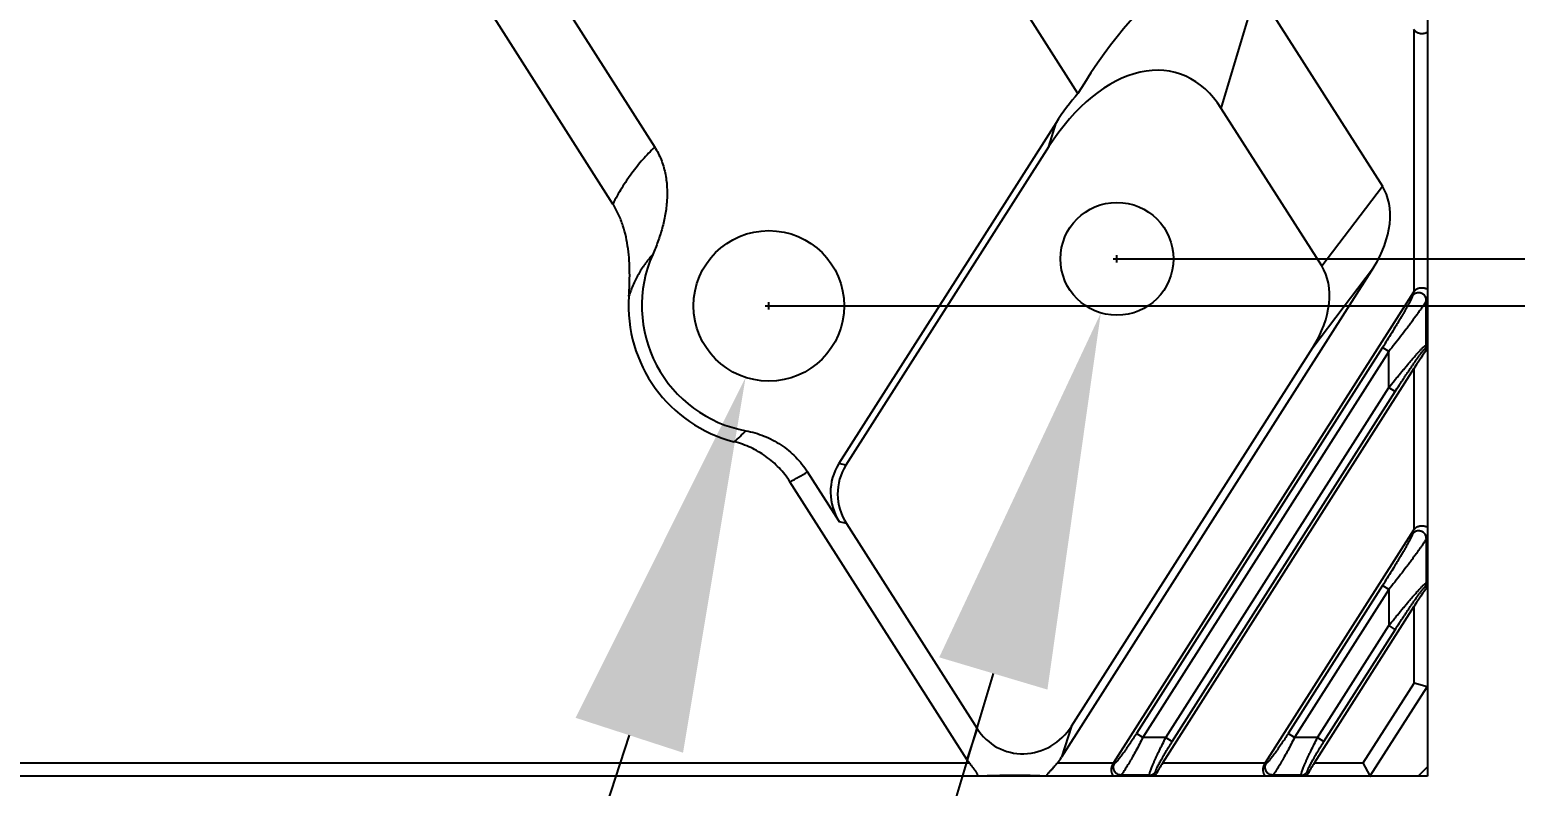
# Model space of a CAD drawing. Header units: millimetres. Extents: x 620 to 19791, y 2539 to 6969.
# Drawn here: x 3050.4 to 3129.4, y 3650.3 to 3690.6 of the extents above; entities that cross this region are included whole.
import ezdxf

# ---------------------------------------------------------------- set-up
doc = ezdxf.new("R2010")
doc.units = ezdxf.units.MM
doc.styles.get("Standard").update_dxf_attribs({"font": 'arial.ttf'})
doc.dimstyles.new('缩小5倍', dxfattribs={"dimtxt": 40, "dimasz": 20, "dimexe": 1, "dimexo": 0.2, "dimgap": 0, "dimtad": 1, "dimtoh": 1, "dimdec": 1, "dimzin": 9, "dimdsep": 46, "dimtxsty": 'Standard', "dimblk": '_FILLED', "dimcen": 0.2, "dimclrd": 256, "dimclre": 256, "dimclrt": 256, "dimadec": 1, "dimazin": 2, "dimtfac": 1, "dimtdec": 1, "dimtofl": 0, "dimtmove": 0, "dimatfit": 3, "dimldrblk": '_FILLED', "dimfxl": 1, "dimtolj": 1, "dimtzin": 0, "dimarcsym": 0})

# ---------------------------------------------------------------- blocks, each defined once
blk = doc.blocks.new('_FILLED')
at = {"color": 0, "linetype": 'ByBlock'}
blk.add_solid([(0, 0), (-1, 0.15), (-1, -0.15)], dxfattribs=at)
blk = doc.blocks.new('*D5')
at = {"lineweight": -2, "transparency": 16777216}
for p, q in [((3108.404, 3960.878), (3211.841, 3960.878)), ((3210.841, 3940.878), (3210.841, 3698.378)), ((3108.404, 3678.378), (3211.841, 3678.378))]:
    blk.add_line(p, q, dxfattribs=at)
at = {"layer": 'Defpoints', "color": 0, "transparency": 16777216}
for p in [(3108.204, 3960.878), (3108.204, 3678.378), (3210.841, 3678.378)]:
    blk.add_point(p, dxfattribs=at)
at = {"lineweight": -2, "transparency": 16777216, "xscale": 20, "yscale": 20, "zscale": 20}
for p, rotation in [((3210.841, 3960.878), 90), ((3210.841, 3678.378), 270)]:
    blk.add_blockref('_FILLED', p, dxfattribs=dict(at, rotation=rotation))
at = {"lineweight": 5, "transparency": 16777216, "insert": (3184.947, 3819.628), "char_height": 40, "attachment_point": 5, "rotation": 90}
blk.add_mtext('\\A1;282.5mm [11 1/8"]', dxfattribs=at)
blk = doc.blocks.new('*D13')
at = {"lineweight": -2, "transparency": 16777216}
for p, q in [((3089.904, 3963.378), (3291.871, 3963.378)), ((3290.871, 3695.878), (3290.871, 3943.378)), ((3089.904, 3675.878), (3291.871, 3675.878))]:
    blk.add_line(p, q, dxfattribs=at)
at = {"layer": 'Defpoints', "color": 0, "transparency": 16777216}
for p in [(3089.704, 3963.378), (3290.871, 3963.378), (3089.704, 3675.878)]:
    blk.add_point(p, dxfattribs=at)
at = {"lineweight": -2, "transparency": 16777216, "xscale": 20, "yscale": 20, "zscale": 20}
for p, rotation in [((3290.871, 3963.378), 90), ((3290.871, 3675.878), 270)]:
    blk.add_blockref('_FILLED', p, dxfattribs=dict(at, rotation=rotation))
at = {"lineweight": 5, "transparency": 16777216, "insert": (3264.978, 3819.628), "char_height": 40, "attachment_point": 5, "rotation": 90}
blk.add_mtext('\\A1;287.5mm [11 3/8"]', dxfattribs=at)
blk = doc.blocks.new('*D14')
at = {"lineweight": -2, "transparency": 16777216}
for p, q in [((3089.504, 3675.878), (3089.904, 3675.878)), ((3089.704, 3675.678), (3089.704, 3676.078)), ((3054.511, 3567.513), (3082.291, 3653.052)), ((2653.965, 3567.513), (3054.511, 3567.513))]:
    blk.add_line(p, q, dxfattribs=at)
at = {"layer": 'Defpoints', "color": 0, "transparency": 16777216}
for p in [(3090.939, 3679.683), (3088.468, 3672.074)]:
    blk.add_point(p, dxfattribs=at)
at = {"lineweight": -2, "transparency": 16777216, "xscale": 20, "yscale": 20, "zscale": 20, "rotation": 72.00816518130267}
blk.add_blockref('_FILLED', (3088.468, 3672.074), dxfattribs=at)
at = {"lineweight": 5, "transparency": 16777216, "insert": (2854.238, 3593.802), "char_height": 40, "attachment_point": 5}
blk.add_mtext('\\A1;4-∅8mm [∅3/8"]', dxfattribs=at)
blk = doc.blocks.new('*D15')
at = {"lineweight": -2, "transparency": 16777216}
for p, q in [((3108.004, 3678.378), (3108.404, 3678.378)), ((3108.204, 3678.178), (3108.204, 3678.578)), ((3050.596, 3485.082), (3101.635, 3656.336)), ((2926.558, 3485.082), (3050.596, 3485.082))]:
    blk.add_line(p, q, dxfattribs=at)
at = {"layer": 'Defpoints', "color": 0, "transparency": 16777216}
for p in [(3109.061, 3681.253), (3107.347, 3675.503)]:
    blk.add_point(p, dxfattribs=at)
at = {"lineweight": -2, "transparency": 16777216, "xscale": 20, "yscale": 20, "zscale": 20, "rotation": 73.4043921111086}
blk.add_blockref('_FILLED', (3107.347, 3675.503), dxfattribs=at)
at = {"lineweight": 5, "transparency": 16777216, "insert": (2988.577, 3505.505), "char_height": 40, "attachment_point": 5}
blk.add_mtext('\\A1;4-M6', dxfattribs=at)

msp = doc.modelspace()

# ---------------------------------------------------------------- linework, layer by layer
at = {"color": 7, "linetype": 'Continuous'}
for p, q in [((3124.70388, 3988.37829), (3124.70388, 3650.87829)), ((2930.36031, 3983.54408), (3122.30963, 3682.244)), ((3106.13227, 3687.16463), (2917.9918, 3982.486)), ((2957.93651, 3881.63161), (3083.64045, 3684.31594)), ((3081.417, 3681.29201), (3003.06778, 3804.27564)), ((3113.75088, 3686.37275), (3115.63621, 3692.71916)), ((3124.00388, 3676.65239), (3124.00388, 3690.53548)), ((3119.08607, 3677.99818), (3113.75088, 3686.37275)), ((3104.9686, 3685.61145), (3093.42428, 3667.49051)), ((3104.59153, 3684.34217), (3104.9686, 3685.61145)), ((3104.59153, 3684.34217), (3093.79891, 3667.40115)), ((3119.08607, 3677.99818), (3122.30963, 3682.244)), ((3121.842, 3677.91913), (3105.2524, 3651.87867)), ((3118.61845, 3673.67331), (3121.842, 3677.91913)), ((3123.96933, 3676.60546), (3108.02526, 3651.57829)), ((3123.96933, 3676.60546), (3123.91034, 3676.40306)), ((3124.70388, 3676.39136), (3124.64489, 3676.18896)), ((3124.64489, 3673.79727), (3124.64489, 3676.18896)), ((3105.78733, 3653.53248), (3118.61845, 3673.67331)), ((3122.31642, 3673.6633), (3109.24405, 3653.14378)), ((3122.6525, 3673.4492), (3122.31642, 3673.6633)), ((3124.69104, 3673.55153), (3124.58248, 3673.58317)), ((3124.64489, 3673.79727), (3124.70388, 3673.78007)), ((3122.6525, 3673.4492), (3109.58012, 3652.92968)), ((3122.6525, 3671.53315), (3122.6525, 3673.4492)), ((3110.63378, 3651.57829), (3124.00388, 3672.56515)), ((3124.00388, 3663.99651), (3124.00388, 3672.56515)), ((3110.80078, 3652.92968), (3122.6525, 3671.53315)), ((3111.13685, 3652.71558), (3122.98857, 3671.31905)), ((3122.6525, 3671.53315), (3122.98857, 3671.31905)), ((3093.79891, 3667.40115), (3093.42428, 3667.49051)), ((3100.2328, 3651.75712), (3090.82198, 3666.52914)), ((3093.45142, 3664.39654), (3091.76035, 3667.05099)), ((3093.82605, 3664.30718), (3093.45142, 3664.39654)), ((3093.82605, 3664.30718), (3100.76772, 3653.41093)), ((3123.96933, 3663.94958), (3116.08795, 3651.57829)), ((3123.96933, 3663.94958), (3123.91034, 3663.74718)), ((3124.70388, 3663.73548), (3124.64489, 3663.53308)), ((3124.64489, 3663.53308), (3124.64489, 3661.14139)), ((3122.31642, 3661.00742), (3117.30673, 3653.14378)), ((3122.6525, 3660.79332), (3122.31642, 3661.00742)), ((3124.69104, 3660.89564), (3124.58248, 3660.92729)), ((3124.64489, 3661.14139), (3124.70388, 3661.12419)), ((3122.6525, 3660.79332), (3117.64281, 3652.92968)), ((3122.6525, 3660.79332), (3122.6525, 3658.87727)), ((3118.69647, 3651.57829), (3124.00388, 3659.90927)), ((3124.00388, 3655.8238), (3124.00388, 3659.90927)), ((3118.86346, 3652.92968), (3122.6525, 3658.87727)), ((3119.19954, 3652.71558), (3122.98857, 3658.66317)), ((3122.6525, 3658.87727), (3122.98857, 3658.66317)), ((3121.28676, 3651.57829), (3124.00388, 3655.8238)), ((3121.66053, 3650.89531), (3124.68687, 3655.62396)), ((3124.68687, 3655.62396), (3124.00388, 3655.8238)), ((3100.76772, 3653.41093), (3100.2328, 3651.75712)), ((3105.78733, 3653.53248), (3105.2524, 3651.87867)), ((3109.58012, 3652.92968), (3109.24405, 3653.14378)), ((3117.64281, 3652.92968), (3117.30673, 3653.14378)), ((3110.80078, 3652.92968), (3109.58012, 3652.92968)), ((3110.80078, 3652.92968), (3111.13685, 3652.71558)), ((3118.86346, 3652.92968), (3117.64281, 3652.92968)), ((3118.86346, 3652.92968), (3119.19954, 3652.71558)), ((3046.17836, 3651.57829), (3100.35598, 3651.57829)), ((3105.03656, 3651.57829), (3108.02526, 3651.57829)), ((3108.0771, 3651.54987), (3107.96869, 3651.49039)), ((3110.63378, 3651.57829), (3116.08795, 3651.57829)), ((3116.13979, 3651.54987), (3116.03137, 3651.49039)), ((3118.69647, 3651.57829), (3121.28676, 3651.57829)), ((3121.66053, 3650.89531), (3121.28676, 3651.57829)), ((3124.20388, 3650.87829), (3124.70388, 3651.37829)), ((3124.70388, 3650.87829), (2525.20388, 3650.87829)), ((3108.41318, 3650.93729), (3108.30564, 3650.87829)), ((3109.93685, 3650.93729), (3108.41318, 3650.93729)), ((3109.96922, 3650.87829), (3109.93685, 3650.93729)), ((3110.31737, 3651.04064), (3110.27293, 3651.12166)), ((3116.47586, 3650.93729), (3116.36833, 3650.87829)), ((3117.99954, 3650.93729), (3116.47586, 3650.93729)), ((3118.0319, 3650.87829), (3117.99954, 3650.93729)), ((3118.33561, 3651.12166), (3118.38006, 3651.04064))]:
    msp.add_line(p, q, dxfattribs=at)
for centre, radius in [((3108.20388, 3678.37829), 3), ((3089.70388, 3675.87829), 4)]:
    msp.add_circle(centre, radius, dxfattribs=at)
for centre, radius, start, end in [((3089.70388, 3675.87829), 6.75, 156.1242761, 259.5632864), ((3089.70388, 3675.87829), 7.45531, 176.102959, 255.7007724), ((3124.24333, 3673.79817), 0.40156, 327.6281994, 359.8718006), ((3081.70169, 3675.77685), 9.41762, 310.8576771, 316.0435077), ((3083.98896, 3679.92071), 15.0341, 297.0328387, 301.1256747), ((3124.24333, 3661.14229), 0.40156, 327.6281994, 359.8718006), ((3109.93505, 3651.33905), 0.40177, 270.2567615, 327.2432385), ((3117.99774, 3651.33905), 0.40177, 270.2567615, 327.2432385)]:
    msp.add_arc(centre, radius, start, end, dxfattribs=at)
for centre, major_axis, ratio, start_param, end_param in [((3108.62995, 3678.90007), (5.77661, 14.88958), 0.36801317, -0.2639809, 1.13086691), ((3124.30235, 3690.80697), (-0.11727, 0.40235), 0.95443909, -4.41599722, -4.27603527), ((3108.57292, 3678.70807), (2.83511, 9.54355), 0.6026658, -0.48192205, 1.1278536), ((3108.94998, 3679.97735), (2.83511, 9.54355), 0.6026658, 0.91292576, 1.1278536), ((3119.15289, 3679.30286), (2.65175, 3.49268), 0.68410828, -1.45101728, -0.24776811), ((3115.92933, 3675.05704), (2.65175, 3.49268), 0.68410828, -1.45101728, -0.24776811), ((3124.30235, 3676.3809), (0.11727, 0.40235), 0.95443909, 1.13444261, 1.27440456), ((3124.00388, 3672.45117), (0.69809, 1.10419), 0.04675252, 0.11800116, 1.49698097), ((3096.18626, 3665.88413), (3.12709, -0.74586), 0.93318183, 2.82929388, 3.90839532), ((3096.56089, 3665.79478), (-3.12709, 0.74586), 0.93318183, -0.31229877, 0.76680266), ((3124.30235, 3663.72502), (0.11727, 0.40235), 0.95443909, 1.13444261, 1.27440456), ((3124.00388, 3659.79529), (0.69809, 1.10419), 0.04675252, 0.11800116, 1.49698097), ((3124.00388, 3654.49288), (0.68746, 1.12912), 0.11683323, -0.18958874, 0.03135038), ((3103.29475, 3655.22473), (-0.97745, -3.02196), 0.94455279, -0.66288791, 1.30214878), ((3102.75983, 3653.57092), (0.97745, 3.02196), 0.94455279, -3.80448056, -3.73354519), ((3102.75983, 3653.57092), (0.97745, 3.02196), 0.94455279, -1.95662323, -1.83944387), ((3107.95265, 3651.57829), (0.44888, 0.69922), 0.07362361, -1.64947797, -1.52356709), ((3110.70639, 3651.57829), (0.44888, 0.69922), 0.07362361, -4.66515974, -3.7893383), ((3116.01534, 3651.57829), (0.44888, 0.69922), 0.07362361, -1.64947797, -1.52356709), ((3118.76908, 3651.57829), (0.44888, 0.69922), 0.07362361, -4.66515974, -3.7893383), ((3101.81402, 3650.6468), (3.1798, 0.08678), 0.08095857, 0.69490609, 1.79638852), ((3122.13855, 3651.57829), (0.46776, 0.69455), 0.18634747, -3.23768573, -3.01674662)]:
    msp.add_ellipse(centre, major_axis=major_axis, ratio=ratio, start_param=start_param, end_param=end_param, dxfattribs=at)
for points, knots in [([(3124.00388, 3690.53548), (3124.01945, 3690.51708), (3124.05359, 3690.48286), (3124.11178, 3690.44033), (3124.17468, 3690.4071), (3124.23982, 3690.38314), (3124.30493, 3690.36791), (3124.36805, 3690.36045), (3124.42763, 3690.35957), (3124.4826, 3690.36391), (3124.52501, 3690.37088), (3124.55611, 3690.37775), (3124.58344, 3690.38468), (3124.60861, 3690.39208), (3124.63169, 3690.39911), (3124.64662, 3690.40345), (3124.65992, 3690.40672), (3124.67157, 3690.40854), (3124.6817, 3690.40847), (3124.69036, 3690.40565), (3124.69699, 3690.39955), (3124.70121, 3690.3906), (3124.70348, 3690.37927), (3124.70388, 3690.3709), (3124.70388, 3690.36637)], [0, 0, 0, 0, 0.09209159, 0.18383009, 0.27448209, 0.36304121, 0.44837608, 0.52945744, 0.60545923, 0.67576557, 0.73991334, 0.76953889, 0.79743925, 0.84767631, 0.86977352, 0.88964078, 0.90710685, 0.92207428, 0.93464736, 0.94548864, 0.95605653, 0.9680868, 0.98267514, 1, 1, 1, 1]), ([(3083.64046, 3684.31593), (3083.41921, 3684.10361), (3082.9914, 3683.65728), (3082.40376, 3682.93036), (3081.87129, 3682.14185), (3081.56088, 3681.58153), (3081.417, 3681.29201)], [0, 0, 0, 0, 0.24395929, 0.49118535, 0.74278875, 1, 1, 1, 1]), ([(3083.64045, 3684.31594), (3083.70694, 3684.21157), (3083.82987, 3683.99623), (3083.98304, 3683.65749), (3084.10518, 3683.30637), (3084.19706, 3682.94621), (3084.25994, 3682.5799), (3084.30727, 3682.08687), (3084.30259, 3681.4664), (3084.20993, 3680.72851), (3084.04426, 3680.00374), (3083.81739, 3679.29602), (3083.63168, 3678.8367), (3083.53151, 3678.61038)], [0, 0, 0, 0, 0.06250407, 0.12501372, 0.18752107, 0.25003192, 0.31254306, 0.37505385, 0.50001564, 0.62499636, 0.749989, 0.87499402, 1, 1, 1, 1]), ([(3082.26581, 3676.38498), (3082.29449, 3676.80587), (3082.31994, 3677.43907), (3082.29112, 3678.28277), (3082.23059, 3678.91326), (3082.12297, 3679.53761), (3081.95946, 3680.15001), (3081.73123, 3680.74155), (3081.53029, 3681.11418), (3081.41699, 3681.29203)], [0, 0, 0, 0, 0.2499972, 0.37501762, 0.50003637, 0.62504882, 0.75005111, 0.87503496, 1, 1, 1, 1]), ([(3083.53151, 3678.61039), (3083.39804, 3678.46198), (3083.1403, 3678.14496), (3082.79585, 3677.61998), (3082.49425, 3677.03147), (3082.33478, 3676.60738), (3082.26581, 3676.38499)], [0, 0, 0, 0, 0.2321963, 0.47437242, 0.7291461, 1, 1, 1, 1]), ([(3124.70388, 3676.8215), (3124.70388, 3676.81697), (3124.70348, 3676.8086), (3124.70121, 3676.79727), (3124.69699, 3676.78832), (3124.69036, 3676.78222), (3124.6817, 3676.7794), (3124.67157, 3676.77933), (3124.65992, 3676.78115), (3124.64662, 3676.78442), (3124.63169, 3676.78876), (3124.60861, 3676.79579), (3124.58344, 3676.80319), (3124.55611, 3676.81012), (3124.52501, 3676.81699), (3124.4826, 3676.82396), (3124.42763, 3676.8283), (3124.36805, 3676.82742), (3124.30493, 3676.81996), (3124.23982, 3676.80473), (3124.17468, 3676.78077), (3124.11178, 3676.74754), (3124.05359, 3676.70501), (3124.01945, 3676.67078), (3124.00388, 3676.65239)], [0, 0, 0, 0, 0.01732486, 0.0319132, 0.04394347, 0.05451136, 0.06535264, 0.07792572, 0.09289314, 0.1103592, 0.13022646, 0.15232366, 0.20256074, 0.23046112, 0.26008669, 0.32423448, 0.39454086, 0.47054267, 0.55162402, 0.63695886, 0.72551797, 0.81616994, 0.90790842, 1, 1, 1, 1]), ([(3123.91034, 3676.40306), (3123.90859, 3676.39707), (3123.90443, 3676.38426), (3123.89385, 3676.35552), (3123.87659, 3676.31428), (3123.85146, 3676.25929), (3123.82157, 3676.19762), (3123.78762, 3676.13037), (3123.73634, 3676.03185), (3123.66553, 3675.90062), (3123.57381, 3675.73577), (3123.4753, 3675.56274), (3123.37154, 3675.38372), (3123.2636, 3675.20023), (3123.15229, 3675.01337), (3122.99928, 3674.75935), (3122.803, 3674.4383), (3122.56221, 3674.05116), (3122.39885, 3673.79268), (3122.31642, 3673.6633)], [0, 0, 0, 0, 0.00590092, 0.01273471, 0.02895203, 0.04816201, 0.06990089, 0.09375996, 0.1193984, 0.17492161, 0.23476642, 0.29778726, 0.36319749, 0.43043518, 0.49909633, 0.56887361, 0.71085678, 0.85493211, 1, 1, 1, 1]), ([(3124.64489, 3676.18896), (3124.64292, 3676.18356), (3124.63828, 3676.17203), (3124.62659, 3676.14621), (3124.60752, 3676.1091), (3124.57957, 3676.0594), (3124.54592, 3676.00306), (3124.50717, 3675.94088), (3124.44737, 3675.84799), (3124.3633, 3675.72227), (3124.25274, 3675.56228), (3124.13198, 3675.39173), (3124.00308, 3675.2131), (3123.8676, 3675.02824), (3123.72674, 3674.83858), (3123.53142, 3674.57861), (3123.27945, 3674.24845), (3122.96945, 3673.8494), (3122.75885, 3673.58276), (3122.6525, 3673.4492)], [0, 0, 0, 0, 0.00509038, 0.01098622, 0.02506899, 0.04197763, 0.06142174, 0.08311559, 0.10678999, 0.15914802, 0.2168963, 0.27882114, 0.34400906, 0.41176655, 0.48156742, 0.55299076, 0.69942257, 0.84896827, 1, 1, 1, 1]), ([(3124.64489, 3676.18896), (3124.64436, 3676.20934), (3124.63988, 3676.2502), (3124.62322, 3676.30972), (3124.59701, 3676.36617), (3124.56194, 3676.41811), (3124.5189, 3676.46423), (3124.46898, 3676.50338), (3124.41344, 3676.53458), (3124.35369, 3676.55704), (3124.29123, 3676.5702), (3124.22763, 3676.57373), (3124.16449, 3676.56753), (3124.10341, 3676.55176), (3124.04593, 3676.52679), (3123.99349, 3676.49327), (3123.94746, 3676.45202), (3123.92173, 3676.41996), (3123.91034, 3676.40306)], [0, 0, 0, 0, 0.06111361, 0.12261399, 0.18453458, 0.24692153, 0.30974357, 0.37293656, 0.43639794, 0.5, 0.56360207, 0.62706344, 0.69025644, 0.75307847, 0.81546542, 0.87738602, 0.93888639, 1, 1, 1, 1]), ([(3122.6525, 3671.53315), (3122.75243, 3671.65865), (3122.90275, 3671.84595), (3123.10409, 3672.09378), (3123.25443, 3672.27723), (3123.40392, 3672.45796), (3123.55202, 3672.63521), (3123.69803, 3672.808), (3123.84107, 3672.97511), (3123.97998, 3673.13496), (3124.11324, 3673.28548), (3124.22029, 3673.40358), (3124.30165, 3673.49114), (3124.35825, 3673.55087), (3124.41141, 3673.60565), (3124.46063, 3673.65484), (3124.50533, 3673.69777), (3124.54491, 3673.73374), (3124.5747, 3673.75875), (3124.59567, 3673.77458), (3124.60877, 3673.78357), (3124.6202, 3673.79041), (3124.62993, 3673.79505), (3124.63795, 3673.79754), (3124.64289, 3673.79774), (3124.64489, 3673.79727)], [0, 0, 0, 0, 0.15912463, 0.23822237, 0.3167257, 0.39437969, 0.470877, 0.54583333, 0.61876962, 0.68906417, 0.75589512, 0.81817253, 0.84716844, 0.87445532, 0.8997848, 0.92288793, 0.94347435, 0.96124926, 0.9759329, 0.98204066, 0.98729678, 0.99169274, 0.99523423, 0.9979642, 1, 1, 1, 1]), ([(3122.98857, 3671.31905), (3123.0647, 3671.43854), (3123.17933, 3671.61717), (3123.33315, 3671.85406), (3123.44842, 3672.03013), (3123.56351, 3672.2044), (3123.67815, 3672.37634), (3123.79197, 3672.54525), (3123.9045, 3672.71024), (3124.01507, 3672.87009), (3124.12274, 3673.02311), (3124.21045, 3673.1451), (3124.27822, 3673.23727), (3124.32628, 3673.30147), (3124.3721, 3673.36135), (3124.41518, 3673.41612), (3124.45492, 3673.46484), (3124.4859, 3673.50099), (3124.5086, 3673.52597), (3124.52358, 3673.54166), (3124.53717, 3673.55502), (3124.54928, 3673.56593), (3124.55983, 3673.5743), (3124.56775, 3673.57944), (3124.57332, 3673.58205), (3124.57752, 3673.58343), (3124.58072, 3673.58368), (3124.58248, 3673.58317)], [0, 0, 0, 0, 0.15307934, 0.22931705, 0.30516353, 0.38044988, 0.45496399, 0.52843507, 0.60051776, 0.67073706, 0.73843311, 0.80266221, 0.83306683, 0.8620412, 0.88930571, 0.91453067, 0.93732009, 0.95723158, 0.96595941, 0.97379041, 0.98066888, 0.98654667, 0.99139352, 0.99519859, 0.99672268, 0.99801205, 1, 1, 1, 1]), ([(3124.69104, 3673.55153), (3124.69202, 3673.55224), (3124.69382, 3673.55348), (3124.69643, 3673.55496), (3124.69865, 3673.55582), (3124.70057, 3673.55608), (3124.70218, 3673.55552), (3124.70324, 3673.55415), (3124.70379, 3673.55223), (3124.70388, 3673.55077), (3124.70388, 3673.54996)], [0, 0, 0, 0, 0.19873036, 0.36220567, 0.49174959, 0.59191244, 0.67466402, 0.76016176, 0.86570396, 1, 1, 1, 1]), ([(3088.48112, 3669.23997), (3088.64726, 3669.20937), (3088.97675, 3669.13165), (3089.45669, 3668.96634), (3089.91755, 3668.75342), (3090.35431, 3668.49461), (3090.76214, 3668.19224), (3091.13644, 3667.84922), (3091.47293, 3667.46909), (3091.66958, 3667.19346), (3091.76035, 3667.05099)], [0, 0, 0, 0, 0.12500339, 0.25000402, 0.37500532, 0.50000539, 0.62500473, 0.75000398, 0.87500089, 1, 1, 1, 1]), ([(3090.82198, 3666.52914), (3090.73848, 3666.66021), (3090.5587, 3666.91446), (3090.25373, 3667.268), (3089.91632, 3667.59078), (3089.54975, 3667.88), (3089.15754, 3668.13333), (3088.74334, 3668.34885), (3088.311, 3668.52504), (3088.01312, 3668.61557), (3087.86253, 3668.65396)], [0, 0, 0, 0, 0.12499854, 0.24999684, 0.37499604, 0.49999577, 0.624996, 0.74999651, 0.87499837, 1, 1, 1, 1]), ([(3124.70388, 3664.16562), (3124.70388, 3664.16109), (3124.70348, 3664.15272), (3124.70121, 3664.14139), (3124.69699, 3664.13244), (3124.69036, 3664.12634), (3124.6817, 3664.12352), (3124.67157, 3664.12344), (3124.65992, 3664.12527), (3124.64662, 3664.12853), (3124.63169, 3664.13288), (3124.60861, 3664.13991), (3124.58344, 3664.1473), (3124.55611, 3664.15424), (3124.52501, 3664.16111), (3124.4826, 3664.16808), (3124.42763, 3664.17242), (3124.36805, 3664.17154), (3124.30493, 3664.16408), (3124.23982, 3664.14885), (3124.17468, 3664.12489), (3124.11178, 3664.09166), (3124.05359, 3664.04913), (3124.01945, 3664.0149), (3124.00388, 3663.99651)], [0, 0, 0, 0, 0.01732486, 0.0319132, 0.04394347, 0.05451136, 0.06535264, 0.07792572, 0.09289314, 0.1103592, 0.13022646, 0.15232366, 0.20256074, 0.23046112, 0.26008669, 0.32423448, 0.39454086, 0.47054267, 0.55162402, 0.63695886, 0.72551797, 0.81616994, 0.90790842, 1, 1, 1, 1]), ([(3123.91034, 3663.74718), (3123.90859, 3663.74119), (3123.90443, 3663.72838), (3123.89385, 3663.69964), (3123.87659, 3663.6584), (3123.85146, 3663.60341), (3123.82157, 3663.54174), (3123.78762, 3663.47449), (3123.73634, 3663.37597), (3123.66553, 3663.24474), (3123.57381, 3663.07989), (3123.4753, 3662.90686), (3123.37154, 3662.72784), (3123.2636, 3662.54435), (3123.15229, 3662.35749), (3122.99928, 3662.10347), (3122.803, 3661.78242), (3122.56221, 3661.39528), (3122.39885, 3661.1368), (3122.31642, 3661.00742)], [0, 0, 0, 0, 0.00590093, 0.01273472, 0.02895204, 0.04816201, 0.0699009, 0.09375997, 0.11939841, 0.17492163, 0.23476644, 0.29778729, 0.36319752, 0.43043521, 0.49909637, 0.56887366, 0.71085683, 0.85493214, 1, 1, 1, 1]), ([(3124.64489, 3663.53308), (3124.64292, 3663.52767), (3124.63828, 3663.51615), (3124.62659, 3663.49033), (3124.60752, 3663.45322), (3124.57957, 3663.40352), (3124.54592, 3663.34718), (3124.50717, 3663.285), (3124.44737, 3663.19211), (3124.3633, 3663.06639), (3124.25274, 3662.9064), (3124.13198, 3662.73585), (3124.00308, 3662.55721), (3123.8676, 3662.37236), (3123.72674, 3662.1827), (3123.53142, 3661.92273), (3123.27945, 3661.59257), (3122.96945, 3661.19352), (3122.75885, 3660.92688), (3122.6525, 3660.79332)], [0, 0, 0, 0, 0.00509038, 0.01098622, 0.02506899, 0.04197764, 0.06142175, 0.0831156, 0.10679001, 0.15914805, 0.21689633, 0.27882118, 0.3440091, 0.41176659, 0.48156747, 0.55299081, 0.69942264, 0.84896831, 1, 1, 1, 1]), ([(3124.64489, 3663.53308), (3124.64436, 3663.55346), (3124.63988, 3663.59432), (3124.62322, 3663.65384), (3124.59701, 3663.71029), (3124.56194, 3663.76222), (3124.5189, 3663.80835), (3124.46898, 3663.8475), (3124.41344, 3663.87869), (3124.35369, 3663.90115), (3124.29123, 3663.91432), (3124.22763, 3663.91785), (3124.16449, 3663.91165), (3124.10341, 3663.89587), (3124.04593, 3663.87091), (3123.99349, 3663.83739), (3123.94746, 3663.79614), (3123.92173, 3663.76408), (3123.91034, 3663.74718)], [0, 0, 0, 0, 0.06111361, 0.12261399, 0.18453458, 0.24692153, 0.30974357, 0.37293657, 0.43639794, 0.50000001, 0.56360207, 0.62706344, 0.69025644, 0.75307847, 0.81546542, 0.87738602, 0.93888639, 1, 1, 1, 1]), ([(3122.6525, 3658.87727), (3122.75243, 3659.00276), (3122.90275, 3659.19007), (3123.10409, 3659.4379), (3123.25442, 3659.62134), (3123.40392, 3659.80208), (3123.55201, 3659.97933), (3123.69802, 3660.15212), (3123.84106, 3660.31923), (3123.97998, 3660.47908), (3124.11324, 3660.6296), (3124.22029, 3660.7477), (3124.30165, 3660.83526), (3124.35825, 3660.89499), (3124.41141, 3660.94977), (3124.46063, 3660.99896), (3124.50533, 3661.04189), (3124.54491, 3661.07786), (3124.5747, 3661.10287), (3124.59567, 3661.1187), (3124.60877, 3661.12769), (3124.6202, 3661.13453), (3124.62993, 3661.13917), (3124.63795, 3661.14166), (3124.64289, 3661.14185), (3124.64489, 3661.14139)], [0, 0, 0, 0, 0.15912414, 0.23822151, 0.3167248, 0.39437871, 0.47087608, 0.54583259, 0.61876897, 0.68906366, 0.75589476, 0.8181723, 0.84716828, 0.87445521, 0.89978476, 0.92288793, 0.94347441, 0.96124935, 0.97593297, 0.98204072, 0.98729681, 0.99169276, 0.99523424, 0.99796421, 1, 1, 1, 1]), ([(3122.98857, 3658.66317), (3123.0647, 3658.78266), (3123.17933, 3658.96129), (3123.33315, 3659.19818), (3123.44842, 3659.37424), (3123.56351, 3659.54852), (3123.67815, 3659.72045), (3123.79197, 3659.88937), (3123.9045, 3660.05436), (3124.01507, 3660.21421), (3124.12274, 3660.36723), (3124.21045, 3660.48922), (3124.27822, 3660.58139), (3124.32628, 3660.64559), (3124.3721, 3660.70547), (3124.41518, 3660.76024), (3124.45492, 3660.80896), (3124.4859, 3660.84511), (3124.50861, 3660.87009), (3124.52358, 3660.88578), (3124.53717, 3660.89914), (3124.54928, 3660.91005), (3124.55983, 3660.91841), (3124.56775, 3660.92356), (3124.57332, 3660.92616), (3124.57752, 3660.92754), (3124.58072, 3660.9278), (3124.58248, 3660.92729)], [0, 0, 0, 0, 0.15307899, 0.2293164, 0.30516284, 0.38044908, 0.45496327, 0.52843441, 0.60051715, 0.67073661, 0.7384328, 0.80266201, 0.83306664, 0.8620411, 0.88930564, 0.91453067, 0.93732015, 0.9572317, 0.96595953, 0.97379051, 0.98066896, 0.98654672, 0.99139355, 0.99519861, 0.9967227, 0.99801205, 1, 1, 1, 1]), ([(3124.69104, 3660.89564), (3124.69202, 3660.89635), (3124.69382, 3660.8976), (3124.69643, 3660.89908), (3124.69865, 3660.89994), (3124.70057, 3660.9002), (3124.70218, 3660.89964), (3124.70324, 3660.89827), (3124.70379, 3660.89635), (3124.70388, 3660.89489), (3124.70388, 3660.89408)], [0, 0, 0, 0, 0.19873036, 0.36220567, 0.49174959, 0.59191244, 0.67466402, 0.76016176, 0.86570396, 1, 1, 1, 1]), ([(3109.24405, 3653.14378), (3109.1846, 3653.05047), (3109.06582, 3652.86662), (3108.8874, 3652.59817), (3108.74002, 3652.38299), (3108.62526, 3652.21987), (3108.54348, 3652.10589), (3108.46516, 3651.99915), (3108.39103, 3651.90071), (3108.32188, 3651.81176), (3108.25858, 3651.73354), (3108.20948, 3651.67598), (3108.17366, 3651.63644), (3108.15008, 3651.61167), (3108.12867, 3651.59054), (3108.10955, 3651.5732), (3108.09281, 3651.55975), (3108.08209, 3651.5526), (3108.0771, 3651.54987)], [0, 0, 0, 0, 0.16759972, 0.33158332, 0.48829467, 0.56269192, 0.63372621, 0.70079779, 0.7632565, 0.8203986, 0.87147119, 0.91569183, 0.93498901, 0.95228416, 0.96749329, 0.98054414, 0.99138424, 1, 1, 1, 1]), ([(3117.30673, 3653.14378), (3117.24729, 3653.05047), (3117.1285, 3652.86662), (3116.95009, 3652.59817), (3116.8027, 3652.38299), (3116.68794, 3652.21987), (3116.60617, 3652.10589), (3116.52785, 3651.99915), (3116.45372, 3651.90071), (3116.38457, 3651.81176), (3116.32127, 3651.73354), (3116.27217, 3651.67598), (3116.23634, 3651.63644), (3116.21277, 3651.61167), (3116.19136, 3651.59054), (3116.17223, 3651.5732), (3116.15549, 3651.55975), (3116.14478, 3651.5526), (3116.13979, 3651.54987)], [0, 0, 0, 0, 0.16759972, 0.33158332, 0.48829467, 0.56269192, 0.63372621, 0.70079779, 0.7632565, 0.8203986, 0.87147119, 0.91569183, 0.93498901, 0.95228416, 0.96749329, 0.98054414, 0.99138424, 1, 1, 1, 1]), ([(3109.58012, 3652.92968), (3109.51972, 3652.81116), (3109.39907, 3652.57779), (3109.21786, 3652.23723), (3109.06842, 3651.96483), (3108.95252, 3651.7593), (3108.87054, 3651.6168), (3108.79245, 3651.48412), (3108.71897, 3651.36257), (3108.65087, 3651.25351), (3108.58895, 3651.15832), (3108.54109, 3651.08859), (3108.50631, 3651.04092), (3108.48356, 3651.01125), (3108.46294, 3650.98602), (3108.44455, 3650.96532), (3108.42846, 3650.94928), (3108.41805, 3650.94063), (3108.41318, 3650.93729)], [0, 0, 0, 0, 0.17245752, 0.34060355, 0.50013232, 0.57526255, 0.64651472, 0.71326564, 0.77486828, 0.83065574, 0.87995163, 0.92209171, 0.94028224, 0.95645561, 0.97055178, 0.98252184, 0.99233576, 1, 1, 1, 1]), ([(3109.93685, 3650.93729), (3109.93617, 3650.93884), (3109.93508, 3650.94244), (3109.9338, 3650.95131), (3109.93409, 3650.96544), (3109.93672, 3650.98577), (3109.94174, 3651.01067), (3109.94913, 3651.04008), (3109.96301, 3651.08817), (3109.98645, 3651.15851), (3110.02177, 3651.25425), (3110.0653, 3651.36442), (3110.11639, 3651.48749), (3110.17435, 3651.6219), (3110.23845, 3651.76609), (3110.30795, 3651.91853), (3110.38215, 3652.07775), (3110.48777, 3652.30005), (3110.6268, 3652.58511), (3110.74186, 3652.81407), (3110.80078, 3652.92968)], [0, 0, 0, 0, 0.00233727, 0.00514158, 0.01230895, 0.02169251, 0.0333435, 0.04726222, 0.06342154, 0.10224904, 0.14929803, 0.20390092, 0.26531069, 0.33274328, 0.40541017, 0.48253824, 0.56338321, 0.64724212, 0.82136321, 1, 1, 1, 1]), ([(3110.27293, 3651.12166), (3110.27143, 3651.1244), (3110.27029, 3651.12956), (3110.26999, 3651.13698), (3110.27056, 3651.14704), (3110.27313, 3651.16206), (3110.27851, 3651.18285), (3110.28639, 3651.2074), (3110.29673, 3651.23559), (3110.30947, 3651.2673), (3110.33057, 3651.31636), (3110.3626, 3651.38515), (3110.4076, 3651.47562), (3110.45998, 3651.57598), (3110.51889, 3651.68478), (3110.58352, 3651.80066), (3110.67814, 3651.96616), (3110.80554, 3652.18198), (3110.96725, 3652.44694), (3111.07954, 3652.62561), (3111.13685, 3652.71558)], [0, 0, 0, 0, 0.00513147, 0.00842841, 0.01227141, 0.0216837, 0.03346417, 0.04762196, 0.06412361, 0.08290517, 0.10388938, 0.15207607, 0.20784559, 0.27029165, 0.3385042, 0.41161084, 0.4887962, 0.65247258, 0.82432288, 1, 1, 1, 1]), ([(3117.64281, 3652.92968), (3117.5824, 3652.81116), (3117.46175, 3652.57779), (3117.28055, 3652.23723), (3117.1311, 3651.96483), (3117.01521, 3651.7593), (3116.93323, 3651.6168), (3116.85513, 3651.48412), (3116.78165, 3651.36257), (3116.71356, 3651.25351), (3116.65163, 3651.15832), (3116.60378, 3651.08859), (3116.56899, 3651.04092), (3116.54624, 3651.01125), (3116.52563, 3650.98602), (3116.50723, 3650.96532), (3116.49114, 3650.94928), (3116.48074, 3650.94063), (3116.47586, 3650.93729)], [0, 0, 0, 0, 0.17245752, 0.34060355, 0.50013232, 0.57526255, 0.64651472, 0.71326564, 0.77486828, 0.83065574, 0.87995163, 0.92209171, 0.94028224, 0.95645561, 0.97055178, 0.98252184, 0.99233576, 1, 1, 1, 1]), ([(3117.99954, 3650.93729), (3117.99886, 3650.93884), (3117.99777, 3650.94244), (3117.99649, 3650.95131), (3117.99678, 3650.96544), (3117.99941, 3650.98577), (3118.00442, 3651.01067), (3118.01181, 3651.04008), (3118.0257, 3651.08817), (3118.04913, 3651.15851), (3118.08445, 3651.25425), (3118.12799, 3651.36442), (3118.17908, 3651.48749), (3118.23704, 3651.6219), (3118.30113, 3651.76609), (3118.37064, 3651.91853), (3118.44484, 3652.07775), (3118.55045, 3652.30005), (3118.68948, 3652.58511), (3118.80454, 3652.81407), (3118.86346, 3652.92968)], [0, 0, 0, 0, 0.00233727, 0.00514158, 0.01230895, 0.02169251, 0.0333435, 0.04726222, 0.06342154, 0.10224904, 0.14929803, 0.20390092, 0.26531069, 0.33274328, 0.40541017, 0.48253824, 0.56338321, 0.64724212, 0.82136321, 1, 1, 1, 1]), ([(3118.33561, 3651.12166), (3118.33411, 3651.1244), (3118.33298, 3651.12956), (3118.33267, 3651.13698), (3118.33325, 3651.14704), (3118.33582, 3651.16206), (3118.3412, 3651.18285), (3118.34908, 3651.2074), (3118.35941, 3651.23559), (3118.37215, 3651.2673), (3118.39325, 3651.31636), (3118.42528, 3651.38515), (3118.47028, 3651.47562), (3118.52266, 3651.57598), (3118.58158, 3651.68478), (3118.6462, 3651.80066), (3118.74082, 3651.96616), (3118.86822, 3652.18198), (3119.02994, 3652.44694), (3119.14222, 3652.62561), (3119.19954, 3652.71558)], [0, 0, 0, 0, 0.00513147, 0.00842841, 0.01227141, 0.0216837, 0.03346417, 0.04762196, 0.06412361, 0.08290517, 0.10388938, 0.15207607, 0.20784559, 0.27029165, 0.3385042, 0.41161084, 0.4887962, 0.65247258, 0.82432288, 1, 1, 1, 1]), ([(3100.35598, 3651.57829), (3100.38651, 3651.53724), (3100.43245, 3651.47618), (3100.49375, 3651.39556), (3100.53887, 3651.33634), (3100.58285, 3651.27836), (3100.62513, 3651.22187), (3100.66495, 3651.16722), (3100.70139, 3651.11486), (3100.73322, 3651.06542), (3100.75552, 3651.02595), (3100.76938, 3650.99634), (3100.77717, 3650.97634), (3100.78257, 3650.95786), (3100.7854, 3650.94103), (3100.78553, 3650.92595), (3100.78283, 3650.91272), (3100.77723, 3650.90151), (3100.76889, 3650.89256), (3100.75817, 3650.88589), (3100.74542, 3650.88136), (3100.73085, 3650.87879), (3100.72056, 3650.87829), (3100.71517, 3650.87829)], [0, 0, 0, 0, 0.17406992, 0.26001938, 0.34462699, 0.42738587, 0.50767369, 0.58470276, 0.65748483, 0.72470826, 0.7847536, 0.81154335, 0.83590181, 0.85770745, 0.87694982, 0.89381612, 0.90874624, 0.92246645, 0.9358802, 0.94985274, 0.9650057, 0.98168183, 1, 1, 1, 1]), ([(3104.4977, 3650.87829), (3104.49428, 3650.87829), (3104.48801, 3650.87878), (3104.48081, 3650.88152), (3104.47669, 3650.885), (3104.47358, 3650.88929), (3104.47213, 3650.89486), (3104.47215, 3650.90094), (3104.47321, 3650.9085), (3104.47663, 3650.91927), (3104.48327, 3650.93341), (3104.49253, 3650.94934), (3104.50422, 3650.96689), (3104.52356, 3650.99333), (3104.55236, 3651.02893), (3104.59144, 3651.07405), (3104.63486, 3651.12235), (3104.68141, 3651.17324), (3104.73015, 3651.22631), (3104.78038, 3651.28127), (3104.84914, 3651.35745), (3104.93558, 3651.45586), (3105.00313, 3651.53689), (3105.03656, 3651.57829)], [0, 0, 0, 0, 0.01111235, 0.02025513, 0.02439132, 0.02847263, 0.03727886, 0.04242196, 0.04821184, 0.06197835, 0.07887295, 0.09885524, 0.12174543, 0.14728338, 0.20514989, 0.27031195, 0.34102226, 0.41596428, 0.4941623, 0.57490648, 0.65763289, 0.82728055, 1, 1, 1, 1]), ([(3107.96869, 3651.49039), (3107.95703, 3651.47246), (3107.93646, 3651.43516), (3107.91392, 3651.37627), (3107.89958, 3651.31665), (3107.89281, 3651.25805), (3107.89268, 3651.20185), (3107.89812, 3651.14905), (3107.90799, 3651.10031), (3107.92121, 3651.05601), (3107.93665, 3651.01636), (3107.95082, 3650.98652), (3107.96219, 3650.96499), (3107.97023, 3650.95053), (3107.97783, 3650.93731), (3107.98473, 3650.92534), (3107.99065, 3650.91466), (3107.99532, 3650.90531), (3107.99807, 3650.89824), (3107.99917, 3650.89325), (3107.99947, 3650.88925), (3107.99867, 3650.88548), (3107.99648, 3650.88266), (3107.99422, 3650.881), (3107.99139, 3650.87976), (3107.98659, 3650.87853), (3107.98264, 3650.87829), (3107.97987, 3650.87829)], [0, 0, 0, 0, 0.09706472, 0.19251502, 0.28532426, 0.3746058, 0.45961567, 0.53986392, 0.61505813, 0.68498194, 0.74939938, 0.80793542, 0.83479101, 0.85987335, 0.88302238, 0.9040008, 0.92255821, 0.93844049, 0.95142338, 0.95682934, 0.96157815, 0.9696296, 0.97347646, 0.97758528, 0.98218933, 0.98742288, 1, 1, 1, 1]), ([(3108.41318, 3650.93729), (3108.37824, 3650.93777), (3108.30801, 3650.94822), (3108.21059, 3650.99102), (3108.12731, 3651.05792), (3108.06408, 3651.14424), (3108.02525, 3651.24395), (3108.01357, 3651.35013), (3108.02982, 3651.4553), (3108.05874, 3651.52015), (3108.0771, 3651.54987)], [0, 0, 0, 0, 0.12430883, 0.2491368, 0.37443477, 0.5, 0.62556523, 0.7508632, 0.87569117, 1, 1, 1, 1]), ([(3116.03137, 3651.49039), (3116.01971, 3651.47246), (3115.99915, 3651.43516), (3115.9766, 3651.37627), (3115.96227, 3651.31665), (3115.95549, 3651.25805), (3115.95537, 3651.20185), (3115.9608, 3651.14905), (3115.97068, 3651.10031), (3115.98389, 3651.05601), (3115.99934, 3651.01636), (3116.01351, 3650.98652), (3116.02488, 3650.96499), (3116.03291, 3650.95053), (3116.04051, 3650.93731), (3116.04741, 3650.92534), (3116.05334, 3650.91466), (3116.058, 3650.90531), (3116.06076, 3650.89824), (3116.06185, 3650.89325), (3116.06216, 3650.88925), (3116.06136, 3650.88548), (3116.05916, 3650.88266), (3116.05691, 3650.881), (3116.05408, 3650.87976), (3116.04928, 3650.87853), (3116.04532, 3650.87829), (3116.04255, 3650.87829)], [0, 0, 0, 0, 0.09706472, 0.19251502, 0.28532426, 0.3746058, 0.45961567, 0.53986392, 0.61505813, 0.68498194, 0.74939938, 0.80793542, 0.83479101, 0.85987335, 0.88302238, 0.9040008, 0.92255821, 0.93844049, 0.95142338, 0.95682934, 0.96157815, 0.9696296, 0.97347646, 0.97758528, 0.98218933, 0.98742288, 1, 1, 1, 1]), ([(3116.47586, 3650.93729), (3116.44093, 3650.93777), (3116.3707, 3650.94822), (3116.27327, 3650.99102), (3116.19, 3651.05792), (3116.12676, 3651.14424), (3116.08794, 3651.24395), (3116.07626, 3651.35013), (3116.09251, 3651.4553), (3116.12143, 3651.52015), (3116.13979, 3651.54987)], [0, 0, 0, 0, 0.12430883, 0.2491368, 0.37443477, 0.5, 0.62556523, 0.7508632, 0.87569117, 1, 1, 1, 1]), ([(3110.21514, 3650.87829), (3110.21426, 3650.87829), (3110.21265, 3650.87838), (3110.21049, 3650.87886), (3110.20882, 3650.87972), (3110.20729, 3650.88155), (3110.20739, 3650.8843), (3110.20835, 3650.88705), (3110.21026, 3650.89088), (3110.21403, 3650.89636), (3110.21991, 3650.90379), (3110.22723, 3650.91244), (3110.23569, 3650.92228), (3110.24503, 3650.93327), (3110.25876, 3650.94995), (3110.27673, 3650.97343), (3110.29796, 3651.00515), (3110.31106, 3651.02834), (3110.31737, 3651.04064)], [0, 0, 0, 0, 0.01299725, 0.02369319, 0.03250151, 0.0402687, 0.05760678, 0.06940647, 0.08376259, 0.12047284, 0.16747026, 0.22366843, 0.28790418, 0.3591922, 0.43659408, 0.60710352, 0.79568344, 1, 1, 1, 1]), ([(3118.27782, 3650.87829), (3118.27694, 3650.87829), (3118.27534, 3650.87838), (3118.27317, 3650.87886), (3118.27151, 3650.87972), (3118.26998, 3650.88155), (3118.27007, 3650.8843), (3118.27104, 3650.88705), (3118.27295, 3650.89088), (3118.27671, 3650.89636), (3118.2826, 3650.90379), (3118.28992, 3650.91244), (3118.29838, 3650.92229), (3118.30771, 3650.93327), (3118.32145, 3650.94995), (3118.33942, 3650.97343), (3118.36064, 3651.00515), (3118.37375, 3651.02834), (3118.38006, 3651.04064)], [0, 0, 0, 0, 0.01299636, 0.02369089, 0.03249893, 0.04026748, 0.05760629, 0.06940879, 0.08376742, 0.12047477, 0.16747109, 0.22367253, 0.28790836, 0.35919437, 0.4365973, 0.60710417, 0.79568257, 1, 1, 1, 1])]:
    msp.add_open_spline(points, degree=3, knots=knots, dxfattribs=at)

# ---------------------------------------------------------------- dimensions: what is measured, and where the dimension line sits
at = {"color": 6, "lineweight": 5}
dim = msp.add_linear_dim(base=(3290.87114, 3963.37829), p1=(3089.70388, 3675.87829), p2=(3089.70388, 3963.37829), angle=90, dimstyle='缩小5倍', override={"dimpost": 'mm'}, dxfattribs=at)
dim.commit()
dim.dimension.update_dxf_attribs({"geometry": '*D13', "text_midpoint": (3290.87114, 3819.62829), "dimtype": 160})
at = {"color": 1, "lineweight": 5}
dim = msp.add_linear_dim(base=(3210.84095, 3678.37829), p1=(3108.20388, 3960.87829), p2=(3108.20388, 3678.37829), angle=90, dimstyle='缩小5倍', override={"dimpost": 'mm'}, dxfattribs=at)
dim.commit()
dim.dimension.update_dxf_attribs({"geometry": '*D5', "text_midpoint": (3210.84095, 3819.62829), "dimtype": 160})
at = {"color": 6, "lineweight": 5}
for p1, p2, text, picture, middle in [((3109.06073, 3681.25333), (3107.34704, 3675.50326), '4-M6', '*D15', (2988.5769, 3485.08239)), ((3090.93941, 3679.6827), (3088.46836, 3672.07389), '4-<>', '*D14', (2854.23811, 3567.51308))]:
    dim = msp.add_diameter_dim_2p(p1=p1, p2=p2, text=text, dimstyle='缩小5倍', override={"dimpost": 'mm'}, dxfattribs=at)
    dim.commit()
    dim.dimension.update_dxf_attribs({"geometry": picture, "text_midpoint": middle, "dimtype": 163})

doc.saveas('drawing.dxf')
